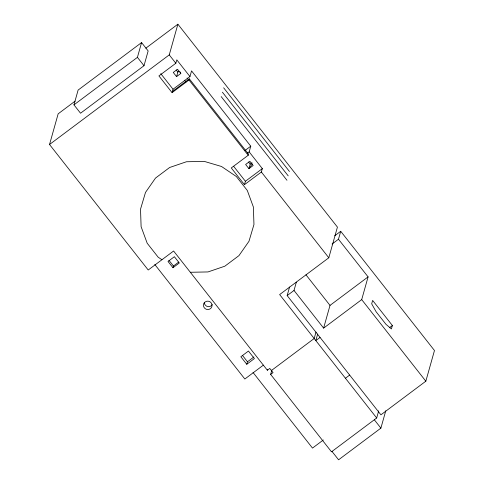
<?xml version="1.0" encoding="UTF-8"?>
<svg xmlns="http://www.w3.org/2000/svg" width="484" height="484" viewBox="0 0 484 484"><rect width="100%" height="100%" fill="white"/><g stroke="black" fill="none" stroke-linecap="round" stroke-linejoin="round"><path stroke-width="0.73" d="M378.688 410.856L376.685 417.988L331.498 451.814L270.641 374.416L273.055 372.613L269.763 368.433L267.356 370.236L173.605 251.008L148.219 270.005L49.531 144.504L58.159 113.825L75.087 101.15M73.961 104.853L78.112 90.078L141.576 42.574L148.152 50.941L144.002 65.715L80.544 113.22L73.961 104.853L137.426 57.348L141.576 42.574M49.531 144.504L169.261 54.88L177.888 24.2L337.427 227.099L328.805 257.778L279.643 294.575L376.685 417.988M175.843 63.247L176.799 59.834L189.958 76.569L173.036 89.237L172.074 92.65L158.921 75.915L175.843 63.247L169.261 54.88M176.563 76.629L180.792 73.465L177.501 69.279L173.272 72.449L176.563 76.629L177.84 72.086L179.05 71.178M172.074 92.65L189.002 79.981L189.317 78.844L248.528 154.148L248.213 155.279L231.285 167.948L244.444 184.682L261.372 172.014L262.328 168.607L249.169 151.873L250.766 146.192L191.555 70.888L189.958 76.569M172.963 267.737L179.31 262.981L174.373 256.708L168.027 261.457L172.963 267.737L173.441 266.031L178.632 262.14M244.444 184.682L245.406 181.276L262.328 168.607M252.025 162.763L250.21 164.118L248.933 168.668L245.642 164.481L249.871 161.317L253.162 165.498L248.933 168.668L252.321 163.919M246.767 364.277L254.384 358.577L248.461 351.045L240.851 356.744L246.767 364.277L247.475 361.778L253.918 356.956M334.728 235.768L340.718 231.279L434.469 350.513L425.841 381.192L380.914 414.824L287.163 295.591L289.571 287.03M267.356 370.236L267.604 369.346M287.163 295.591L294.018 290.461L296.347 282.172M270.641 374.416L271.839 370.157M332.072 244.033L338.479 239.235L340.718 231.279M315.985 332.084L314.183 338.504L271.409 370.52M317.655 334.087L315.828 340.597L320.057 337.427M294.018 290.461L323.621 328.116L330.009 305.392L368.088 276.884L338.479 239.235M323.621 328.116L361.699 299.614L368.088 276.884M392.373 325.514L391.417 328.92L386.002 324.353L376.135 311.799L371.682 303.819L372.638 300.413L392.373 325.514L389.354 327.777M332.006 451.433L338.582 459.8L380.89 428.128L385.772 410.777M145.835 48.188L177.888 24.2M172.395 91.512L189.317 78.844M244.995 150.512L250.766 146.192M247.354 153.228L249.169 151.873M263.375 365.142L244.843 379.008L154.795 264.488M345.431 378.246L349.666 375.082M323.33 439.986L312.501 448.087L253.035 372.468M190.327 272.274L208.017 271.935L224.836 266.194L238.951 255.631L248.988 241.262L253.961 224.509L253.374 207.001L247.3 190.46L236.319 176.503L221.521 166.49L204.339 161.408L186.467 161.753L169.648 167.488L155.527 178.058L145.496 192.42L140.523 209.179L141.11 226.681L147.184 243.222L158.159 257.185L161.934 259.739M223.644 87.792L289.432 171.463M222.404 92.196L288.198 175.861M221.17 96.594L286.958 180.266M189.002 79.981L248.213 155.279M261.372 172.014L328.805 257.778M361.699 299.614L425.841 381.192M187.072 78.009L188.47 79.787M184.555 80.211L185.959 81.99M176.194 69.992L177.84 72.086M248.564 162.031L250.21 164.118M160.785 73.659L173.036 89.237M233.609 166.272L245.406 181.276M137.426 57.348L144.002 65.715M305.955 274.797L330.009 305.392M374.314 419.761L380.89 428.128M168.958 260.325L173.441 266.031M242.46 355.407L247.475 361.778M180.459 72.007L180.792 73.465M212.276 304.63A4.295 4.193 15.7 0 1 204.266 302.476M204.03 303.22L203.498 304.769L203.619 306.402A4.295 4.193 15.7 0 0 208.888 309.409A4.295 4.193 15.7 0 0 211.889 304.285A4.295 4.193 15.7 0 0 206.62 301.284L205.125 301.998L204.03 303.22"/></g></svg>
